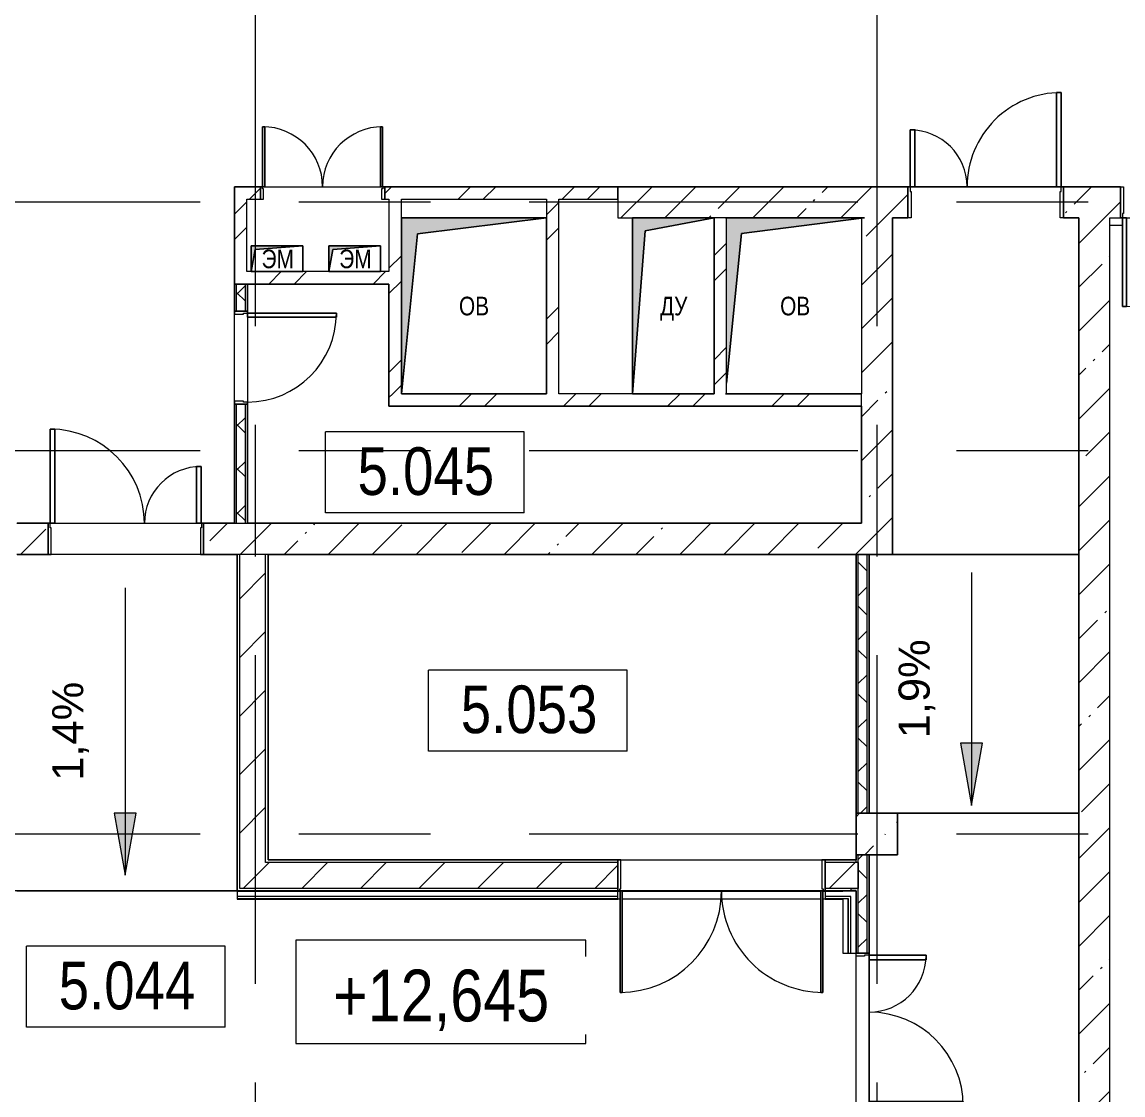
# Model space of a CAD drawing. Header units: millimetres. Extents: x 48966 to 155647, y -43515 to 26217.
# Drawn here: x 63680 to 74307, y -103 to 10258 of the extents above; entities that cross this region are included whole.
import ezdxf

# ---------------------------------------------------------------- set-up
doc = ezdxf.new("R2010")
doc.units = ezdxf.units.MM
doc.linetypes.add('Осевые', pattern=[6350, 1270, -952.5, 3175, -952.5])
for name, color, linetype, lineweight in [('Высотные отметки', 7, 'Continuous', 9), ('Двери', 7, 'Continuous', 9), ('Каркас_Импост', 7, 'Continuous', 9), ('Марки помещений', 7, 'Continuous', 9), ('Обобщенные модели', 7, 'Continuous', 9), ('Обобщенные модели-1', 7, 'Continuous', 18), ('Общие ребра', 7, 'Continuous', 9), ('Оси-2', 7, 'Осевые', 9), ('Панель', 7, 'Continuous', 9), ('Перекрытия', 7, 'Continuous', 9), ('Стены', 7, 'Continuous', 9), ('Стены-1', 7, 'Continuous', 18), ('Типовые аннотации', 7, 'Continuous', 9), ('Уклоны в точках', 7, 'Continuous', 9), ('Штриховка разреза-1', 7, 'Continuous', 9), ('Элементы узлов', 7, 'Continuous', 9), ('Элементы узлов-1', 7, 'Continuous', 5)]:
    doc.layers.add(name, color=color, linetype=linetype, lineweight=lineweight)
doc.layers.add('Штриховка разреза-2', color=7, linetype='Continuous', lineweight=9, true_color=0x787878)
doc.styles.add('Arial', font='Arial.ttf', dxfattribs={"width": 0.8, "height": 180})
doc.styles.add('Arial Narrow', font='Arial Narrow.ttf', dxfattribs={"height": 500})
doc.styles.add('Arial Narrow_1', font='Arial Narrow.ttf', dxfattribs={"height": 460})
doc.styles.add('Arial_1', font='Arial.ttf', dxfattribs={"height": 300})
pattern_1 = [(45, (0, 0), (-502.894, 502.894), []), (45, (0, 762), (-502.894, 502.894), [])]
pattern_2 = [(45, (0, 0), (-212.132, 212.132), []), (135, (0, 0), (-212.132, -212.132), [])]
pattern_3 = [(45, (0, 0), (-424.264, 424.264), [600, -100, 20, -100]), (45, (0, 424), (-424.264, 424.264), [])]
pattern_4 = [(45, (0, 0), (-282.8427, 282.8427), [])]

# ---------------------------------------------------------------- blocks, each defined once
blk = doc.blocks.new('Обобщенные модели 2 - Обобщенные модели 2-1035725-План 5-го этажа на отм_ _12_600')
at = {"layer": 'Обобщенные модели'}
h = blk.add_hatch(dxfattribs=at)
h.set_pattern_fill('FP_1', color=256, style=0, pattern_type=2)
h.set_pattern_definition([(45, (0, 0), (168.3798, 617.3926), [793.75, -158.75, 6.706, -152.044])])
h.paths.add_polyline_path([(71732, 2217), (72132, 2217), (72132, 2617), (71732, 2617), (71732, 2377)], flags=0)
at = {"layer": 'Обобщенные модели-1'}
for p, q in [((72132, 2617), (71732, 2617)), ((71732, 2617), (71732, 2217)), ((72132, 2217), (72132, 2617)), ((71732, 2217), (72132, 2217))]:
    blk.add_line(p, q, dxfattribs=at)
blk = doc.blocks.new('Дверь - Двупольная_без ручек - ДТ1 21-12-6161255-План 5-го этажа на отм_ _12_600')
at = {"layer": 'Двери'}
for p, q in [((-559, 639), (-579, 639)), ((-579, 639), (-579, 60)), ((-559, 60), (-559, 639)), ((559, 60), (559, 639)), ((559, 639), (579, 639)), ((579, 639), (579, 60)), ((-579, 60), (-559, 60)), ((579, 60), (559, 60))]:
    blk.add_line(p, q, dxfattribs=at)
for centre, start, end in [((-579, 60), 360, 90), ((579, 60), 90, 180)]:
    blk.add_arc(centre, 579, start, end, dxfattribs=at)
at = {"layer": 'Каркас_Импост'}
for p, q in [((-580, 60), (-600, 60)), ((-600, 60), (-600, -60)), ((-580, 40), (-580, 60)), ((-570, 40), (-580, 40)), ((-570, -60), (-570, 40)), ((580, 40), (570, 40)), ((570, 40), (570, -60)), ((600, 60), (580, 60)), ((580, 60), (580, 40)), ((600, -60), (600, 60)), ((-600, -60), (-570, -60)), ((570, -60), (600, -60))]:
    blk.add_line(p, q, dxfattribs=at)
at = {"layer": 'Панель'}
for p, q in [((-579, 639), (-559, 639)), ((-579, 60), (-579, 639)), ((-559, 639), (-559, 60)), ((559, 639), (559, 60)), ((579, 639), (559, 639)), ((579, 60), (579, 639)), ((-559, 60), (-579, 60)), ((559, 60), (579, 60))]:
    blk.add_line(p, q, dxfattribs=at)
blk = doc.blocks.new('Дверь - Однопольная - ДВ2_21х9-6240640-План 5-го этажа на отм_ _12_600')
at = {"layer": 'Двери'}
for p, q in [((-389, 921), (-429, 921)), ((-429, 921), (-429, 62)), ((-389, 62), (-389, 921)), ((-429, 62), (-389, 62))]:
    blk.add_line(p, q, dxfattribs=at)
blk.add_arc((-429, 62), 858, 360, 90, dxfattribs=at)
at = {"layer": 'Каркас_Импост'}
for p, q in [((-430, 62), (-450, 62)), ((-450, 62), (-450, -62)), ((-430, 23), (-430, 62)), ((-420, 23), (-430, 23)), ((-420, -62), (-420, 23)), ((430, 23), (420, 23)), ((420, 23), (420, -62)), ((450, 62), (430, 62)), ((430, 62), (430, 23)), ((450, -62), (450, 62)), ((-450, -62), (-420, -62)), ((420, -62), (450, -62))]:
    blk.add_line(p, q, dxfattribs=at)
at = {"layer": 'Панель'}
for p, q in [((-429, 921), (-389, 921)), ((-429, 62), (-429, 921)), ((-389, 921), (-389, 62)), ((-389, 62), (-429, 62))]:
    blk.add_line(p, q, dxfattribs=at)
blk = doc.blocks.new('Дверь - Полуторная_001 - ДВ15_21-15-6804941-План 5-го этажа на отм_ _12_600')
at = {"layer": 'Двери'}
for p, q in [((-684, 1059), (-729, 1059)), ((-729, 1059), (-729, 150)), ((-684, 150), (-684, 1059)), ((684, 150), (684, 699)), ((684, 699), (729, 699)), ((729, 699), (729, 150)), ((-729, 150), (-684, 150)), ((729, 150), (684, 150))]:
    blk.add_line(p, q, dxfattribs=at)
for centre, radius, start, end in [((-729, 150), 909, 360, 90), ((729, 150), 549, 90, 180)]:
    blk.add_arc(centre, radius, start, end, dxfattribs=at)
at = {"layer": 'Каркас_Импост'}
for p, q in [((-730, 150), (-750, 150)), ((-750, 150), (-750, -150)), ((-730, 105), (-730, 150)), ((750, 150), (730, 150)), ((730, 150), (730, 105)), ((750, -150), (750, 150)), ((-720, 105), (-730, 105)), ((-720, -150), (-720, 105)), ((730, 105), (720, 105)), ((720, 105), (720, -150)), ((-750, -150), (-720, -150)), ((720, -150), (750, -150))]:
    blk.add_line(p, q, dxfattribs=at)
at = {"layer": 'Панель'}
for p, q in [((-729, 1059), (-684, 1059)), ((-729, 150), (-729, 1059)), ((-684, 1059), (-684, 150)), ((684, 699), (684, 150)), ((729, 699), (684, 699)), ((729, 150), (729, 699)), ((-684, 150), (-729, 150)), ((684, 150), (729, 150))]:
    blk.add_line(p, q, dxfattribs=at)
blk = doc.blocks.new('Дверь - Полуторная_001 - ДВ20__21-15-6256133-План 5-го этажа на отм_ _12_600')
at = {"layer": 'Двери'}
for p, q in [((-729, -150), (-684, -150)), ((-729, -1059), (-729, -150)), ((-684, -150), (-684, -1059)), ((729, -150), (684, -150)), ((684, -150), (684, -699)), ((729, -699), (729, -150)), ((684, -699), (729, -699)), ((-684, -1059), (-729, -1059))]:
    blk.add_line(p, q, dxfattribs=at)
for centre, radius, start, end in [((-729, -150), 909, 270, 0), ((729, -150), 549, 180, 270)]:
    blk.add_arc(centre, radius, start, end, dxfattribs=at)
at = {"layer": 'Каркас_Импост'}
for p, q in [((-750, 150), (-720, 150)), ((-750, -150), (-750, 150)), ((-720, 150), (-720, -105)), ((720, 150), (750, 150)), ((720, -105), (720, 150)), ((750, 150), (750, -150)), ((-730, -105), (-730, -150)), ((-720, -105), (-730, -105)), ((730, -105), (720, -105)), ((730, -150), (730, -105)), ((-730, -150), (-750, -150)), ((750, -150), (730, -150))]:
    blk.add_line(p, q, dxfattribs=at)
at = {"layer": 'Панель'}
for p, q in [((-684, -150), (-729, -150)), ((-729, -150), (-729, -1059)), ((-684, -1059), (-684, -150)), ((684, -150), (729, -150)), ((684, -699), (684, -150)), ((729, -150), (729, -699)), ((729, -699), (684, -699)), ((-729, -1059), (-684, -1059))]:
    blk.add_line(p, q, dxfattribs=at)
blk = doc.blocks.new('Дверь - Однопольная - ДВ2_21х9-6240738-План 5-го этажа на отм_ _12_600')
at = {"layer": 'Двери'}
for p, q in [((-429, -150), (-389, -150)), ((-429, -1008), (-429, -150)), ((-389, -150), (-389, -1008)), ((-389, -1008), (-429, -1008))]:
    blk.add_line(p, q, dxfattribs=at)
blk.add_arc((-429, -150), 858, 270, 0, dxfattribs=at)
at = {"layer": 'Каркас_Импост'}
for p, q in [((-450, 150), (-420, 150)), ((-450, -150), (-450, 150)), ((-420, 150), (-420, -110)), ((420, 150), (450, 150)), ((420, -110), (420, 150)), ((450, 150), (450, -150)), ((-430, -150), (-450, -150)), ((-430, -110), (-430, -150)), ((-420, -110), (-430, -110)), ((430, -110), (420, -110)), ((430, -150), (430, -110)), ((450, -150), (430, -150))]:
    blk.add_line(p, q, dxfattribs=at)
at = {"layer": 'Панель'}
for p, q in [((-389, -150), (-429, -150)), ((-429, -150), (-429, -1008)), ((-389, -1008), (-389, -150)), ((-429, -1008), (-389, -1008))]:
    blk.add_line(p, q, dxfattribs=at)
blk = doc.blocks.new('170_ОтверстиеПрямоугольноеВертикальное - 170_ОтверстиеПрямоугольноеВертикальное-5689292-План 5-го этажа на отм_ _12_600')
at = {"layer": 'Обобщенные модели'}
for p, q in [((-700, -850), (-700, 850)), ((-700, 850), (700, 850)), ((700, 850), (700, -850)), ((700, -850), (-700, -850))]:
    blk.add_line(p, q, dxfattribs=at)
blk = doc.blocks.new('170_ОтверстиеПрямоугольноеВертикальное - 170_ОтверстиеПрямоугольноеВертикальное-5689294-План 5-го этажа на отм_ _12_600')
at = {"layer": 'Обобщенные модели'}
for p, q in [((-395, -850), (-395, 850)), ((-395, 850), (395, 850)), ((395, 850), (395, -850)), ((395, -850), (-395, -850))]:
    blk.add_line(p, q, dxfattribs=at)
blk = doc.blocks.new('170_ОтверстиеПрямоугольноеВертикальное - 170_ОтверстиеПрямоугольноеВертикальное-5689296-План 5-го этажа на отм_ _12_600')
at = {"layer": 'Обобщенные модели'}
for p, q in [((-670, 850), (670, 850)), ((640, -850), (-670, -850))]:
    blk.add_line(p, q, dxfattribs=at)
blk = doc.blocks.new('170_ОтверстиеПрямоугольноеВертикальное - 170_ОтверстиеПрямоугольноеВертикальное-5689320-План 5-го этажа на отм_ _12_600')
at = {"layer": 'Обобщенные модели'}
for p, q in [((-250, -125), (-250, 125)), ((-250, 125), (250, 125)), ((250, 125), (250, -125)), ((250, -125), (-250, -125))]:
    blk.add_line(p, q, dxfattribs=at)
blk = doc.blocks.new('Дверь - Полуторная_001 - ДВ15__21-15-6804475-План 5-го этажа на отм_ _12_600')
at = {"layer": 'Двери'}
for p, q in [((-729, -63), (-684, -63)), ((-729, -972), (-729, -63)), ((-684, -63), (-684, -972)), ((729, -63), (684, -63)), ((684, -63), (684, -612)), ((729, -612), (729, -63)), ((684, -612), (729, -612)), ((-684, -972), (-729, -972))]:
    blk.add_line(p, q, dxfattribs=at)
for centre, radius, start, end in [((-729, -63), 909, 270, 0), ((729, -63), 549, 180, 270)]:
    blk.add_arc(centre, radius, start, end, dxfattribs=at)
at = {"layer": 'Каркас_Импост'}
for p, q in [((-750, 62), (-720, 62)), ((-750, -63), (-750, 62)), ((-720, 62), (-720, -18)), ((720, 62), (750, 62)), ((720, -18), (720, 62)), ((750, 62), (750, -63)), ((-730, -63), (-750, -63)), ((-730, -18), (-730, -63)), ((-720, -18), (-730, -18)), ((730, -18), (720, -18)), ((730, -63), (730, -18)), ((750, -63), (730, -63))]:
    blk.add_line(p, q, dxfattribs=at)
at = {"layer": 'Панель'}
for p, q in [((-684, -63), (-729, -63)), ((-729, -63), (-729, -972)), ((-684, -972), (-684, -63)), ((684, -63), (729, -63)), ((684, -612), (684, -63)), ((729, -63), (729, -612)), ((729, -612), (684, -612)), ((-729, -972), (-684, -972))]:
    blk.add_line(p, q, dxfattribs=at)
blk = doc.blocks.new('Дверь - Двупольная_001 - ДВ3_24-20-5644217-План 5-го этажа на отм_ _12_600')
at = {"layer": 'Двери'}
for p, q in [((-959, 1129), (-979, 1129)), ((-979, 1129), (-979, 150)), ((-959, 150), (-959, 1129)), ((959, 150), (959, 1129)), ((959, 1129), (979, 1129)), ((979, 1129), (979, 150)), ((-979, 150), (-959, 150)), ((979, 150), (959, 150))]:
    blk.add_line(p, q, dxfattribs=at)
for centre, start, end in [((-979, 150), 360, 90), ((979, 150), 90, 180)]:
    blk.add_arc(centre, 979, start, end, dxfattribs=at)
at = {"layer": 'Каркас_Импост'}
for p, q in [((-980, 150), (-1000, 150)), ((-1000, 150), (-1000, -150)), ((-980, 130), (-980, 150)), ((-970, 130), (-980, 130)), ((-970, -150), (-970, 130)), ((980, 130), (970, 130)), ((970, 130), (970, -150)), ((1000, 150), (980, 150)), ((980, 150), (980, 130)), ((1000, -150), (1000, 150)), ((-1000, -150), (-970, -150)), ((970, -150), (1000, -150))]:
    blk.add_line(p, q, dxfattribs=at)
at = {"layer": 'Панель'}
for p, q in [((-979, 1129), (-959, 1129)), ((-979, 150), (-979, 1129)), ((-959, 1129), (-959, 150)), ((959, 1129), (959, 150)), ((979, 1129), (959, 1129)), ((979, 150), (979, 1129)), ((-959, 150), (-979, 150)), ((959, 150), (979, 150))]:
    blk.add_line(p, q, dxfattribs=at)
blk = doc.blocks.new('Марка помещения_Р - Марка помещения-4575829-План 5-го этажа на отм_ _12_600')
at = {"layer": 'Марки помещений'}
for p, q in [((-4.79375, -1.95625), (-4.79375, 1.95625)), ((4.79375, 1.95625), (-4.79375, 1.95625)), ((4.79375, -1.95625), (4.79375, 1.95625)), ((4.79375, -1.95625), (-4.79375, -1.95625))]:
    blk.add_line(p, q, dxfattribs=at)
blk = doc.blocks.new('Высотные отметки - Высотная отметка - Рамка_14мм длина-4459141-План 5-го этажа на отм_ _12_600')
at = {"layer": 'Высотные отметки'}
for p, q in [((7, 5), (-7, 5)), ((-7, 5), (-7, 0)), ((7, 0), (7, 5)), ((-7, 0), (7, 0))]:
    blk.add_line(p, q, dxfattribs=at)

msp = doc.modelspace()

# ---------------------------------------------------------------- hatches: boundary and pattern name
at = {"layer": 'Уклоны в точках'}
for points in [[(72844.5, 2692.8), (72950.3, 3292.8), (72738.8, 3292.8)], [(64675, 2019.6), (64780.8, 2619.6), (64569.2, 2619.6)]]:
    msp.add_hatch(color=256, dxfattribs=at).paths.add_polyline_path(points, flags=0)
at = {"layer": 'Штриховка разреза-1'}
h = msp.add_hatch(dxfattribs=at)
h.set_pattern_fill('FP_4', color=256, style=0, pattern_type=2)
h.set_pattern_definition(pattern_1)
h.paths.add_polyline_path([(69431.6, 8547.1), (69431.6, 8667.1), (67181.6, 8667.1), (67181.6, 8547.1), (68861.6, 8547.1)], flags=0)
h.paths.add_polyline_path([(65851.6, 8547.1), (65981.6, 8547.1), (65981.6, 8667.1), (65731.6, 8667.1), (65731.6, 8547.1)], flags=0)
h = msp.add_hatch(dxfattribs=at)
h.set_pattern_fill('FP_2', color=256, style=0, pattern_type=2)
h.set_pattern_definition(pattern_3)
h.paths.add_polyline_path([(104181.6, 8367.1), (104181.6, 8667.1), (104081.6, 8667.1), (104081.6, 8367.1)], flags=0)
h.paths.add_polyline_path([(102396.6, 8367.1), (103181.6, 8367.1), (103181.6, 8667.1), (75181.6, 8667.1), (75181.6, 8367.1), (101980.2, 8367.1)], flags=0)
h.paths.add_polyline_path([(73879.6, 8367.1), (74281.6, 8367.1), (74281.6, 8667.1), (73731.6, 8667.1), (73731.6, 8367.1)], flags=0)
h.paths.add_polyline_path([(71781.6, 8367.1), (72231.6, 8367.1), (72231.6, 8667.1), (69431.6, 8667.1), (69431.6, 8367.1), (71578.2, 8367.1)], flags=0)
h = msp.add_hatch(dxfattribs=at)
h.set_pattern_fill('FP_4', color=256, style=0, pattern_type=2)
h.set_pattern_definition(pattern_1)
h.paths.add_polyline_path([(65836.6, 7727.1), (65851.6, 7727.1), (65851.6, 8547.1), (65731.6, 8547.1), (65731.6, 7727.1), (65751.6, 7727.1)], flags=0)
h = msp.add_hatch(dxfattribs=at)
h.set_pattern_fill('FP_4', color=256, style=0, pattern_type=2)
h.set_pattern_definition(pattern_1)
h.paths.add_polyline_path([(67341.6, 6667.1), (67341.6, 8547.1), (67221.6, 8547.1), (67221.6, 6667.1)], flags=0)
h = msp.add_hatch(dxfattribs=at)
h.set_pattern_fill('FP_4', color=256, style=0, pattern_type=2)
h.set_pattern_definition(pattern_1)
h.paths.add_polyline_path([(68861.6, 6667.1), (68861.6, 8547.1), (68741.6, 8547.1), (68741.6, 6667.1)], flags=0)
h = msp.add_hatch(dxfattribs=at)
h.set_pattern_fill('FP_4', color=256, style=0, pattern_type=2)
h.set_pattern_definition(pattern_1)
h.paths.add_polyline_path([(70481.6, 6667.1), (70481.6, 8367.1), (70361.6, 8367.1), (70361.6, 6667.1)], flags=0)
h = msp.add_hatch(dxfattribs=at)
h.set_pattern_fill('FP_2', color=256, style=0, pattern_type=2)
h.set_pattern_definition(pattern_3)
h.paths.add_polyline_path([(72081.6, 5417.1), (72081.6, 8367.1), (71781.6, 8367.1), (71781.6, 5417.1)], flags=0)
h = msp.add_hatch(dxfattribs=at)
h.set_pattern_fill('FP_2', color=256, style=0, pattern_type=2)
h.set_pattern_definition(pattern_3)
h.paths.add_polyline_path([(74181.6, -16032.9), (74181.6, 8367.1), (73881.6, 8367.1), (73881.6, -16032.9)], flags=0)
h = msp.add_hatch(dxfattribs=at)
h.set_pattern_fill('FP_4', color=256, style=0, pattern_type=2)
h.set_pattern_definition(pattern_1)
h.paths.add_polyline_path([(67221.6, 7727.1), (67221.6, 7847.1), (65851.6, 7847.1), (65851.6, 7727.1), (66580.6, 7727.1)], flags=0)
h = msp.add_hatch(dxfattribs=at)
h.set_pattern_fill('FP_3', color=256, style=0, pattern_type=2)
h.set_pattern_definition(pattern_2)
h.paths.add_polyline_path([(65836.6, 5417.1), (65836.6, 6567.1), (65751.6, 6567.1), (65751.6, 5417.1)], flags=0)
h.paths.add_polyline_path([(65751.6, 7467.1), (65836.6, 7467.1), (65836.6, 7727.1), (65751.6, 7727.1)], flags=0)
h = msp.add_hatch(dxfattribs=at)
h.set_pattern_fill('FP_4', color=256, style=0, pattern_type=2)
h.set_pattern_definition(pattern_1)
h.paths.add_polyline_path([(71781.6, 6547.1), (71781.6, 6667.1), (67221.6, 6667.1), (67221.6, 6547.1), (68246.5, 6547.1)], flags=0)
h = msp.add_hatch(dxfattribs=at)
h.set_pattern_fill('FP_2', color=256, style=0, pattern_type=2)
h.set_pattern_definition(pattern_3)
h.paths.add_polyline_path([(71751.6, 5117.1), (72081.6, 5117.1), (72081.6, 5417.1), (65431.6, 5417.1), (65431.6, 5117.1), (71731.6, 5117.1)], flags=0)
h.paths.add_polyline_path([(63931.6, 5117.1), (63931.6, 5417.1), (57331.6, 5417.1), (57331.6, 5117.1), (63633.6, 5117.1)], flags=0)
h = msp.add_hatch(dxfattribs=at)
h.set_pattern_fill('FP_3', color=256, style=0, pattern_type=2)
h.set_pattern_definition(pattern_2)
h.paths.add_polyline_path([(71836.6, 2617.1), (71836.6, 5117.1), (71751.6, 5117.1), (71751.6, 2617.1)], flags=0)
h = msp.add_hatch(dxfattribs=at)
h.set_pattern_fill('FP_3', color=256, style=0, pattern_type=2)
h.set_pattern_definition(pattern_2)
h.paths.add_polyline_path([(71836.6, -3482.9), (71836.6, -232.9), (71751.6, -232.9), (71751.6, -3482.9)], flags=0)
h.paths.add_polyline_path([(71836.6, 1267.1), (71836.6, 2217.1), (71751.6, 2217.1), (71751.6, 1267.1), (71811.6, 1267.1)], flags=0)
at = {"layer": 'Штриховка разреза-2'}
h = msp.add_hatch(dxfattribs=at)
h.set_pattern_fill('FP_40', color=256, style=0, pattern_type=2)
h.set_pattern_definition(pattern_4)
h.paths.add_polyline_path([(65781.6, 2142.1), (66031.6, 2142.1), (66031.6, 5117.1), (65781.6, 5117.1), (65781.6, 2167.1)], flags=0)
h = msp.add_hatch(dxfattribs=at)
h.set_pattern_fill('FP_40', color=256, style=0, pattern_type=2)
h.set_pattern_definition(pattern_4)
h.paths.add_polyline_path([(71431.6, 1892.1), (71751.6, 1892.1), (71751.6, 2142.1), (71431.6, 2142.1)], flags=0)
h.paths.add_polyline_path([(69431.6, 1892.1), (69431.6, 2142.1), (65781.6, 2142.1), (65781.6, 1892.1), (68246.5, 1892.1)], flags=0)
h.paths.add_polyline_path([(63606.6, 1892.1), (63606.6, 2142.1), (59681.6, 2142.1), (59681.6, 1892.1), (61583, 1892.1)], flags=0)
h.paths.add_polyline_path([(57681.6, 1892.1), (57681.6, 2142.1), (57356.6, 2142.1), (57356.6, 1892.1), (57418.4, 1892.1)], flags=0)
at = {"layer": 'Элементы узлов-1'}
for points in [[(67341.6, 6667.1), (67496.6, 8212.1), (68741.6, 8367.1), (67341.6, 8367.1), (67341.6, 6729.6)], [(69571.6, 6667.1), (69696.1, 8242.6), (70361.6, 8367.1), (69571.6, 8367.1), (69571.6, 6733.9)], [(70481.6, 6769), (70623.6, 8215.1), (71781.6, 8363.3), (71781.6, 8367.1), (70481.6, 8367.1), (70481.6, 7299.3)], [(65891.6, 7847.1), (65929.1, 8059.6), (66391.6, 8097.1), (65891.6, 8097.1)], [(66641.6, 7847.1), (66679.1, 8059.6), (67141.6, 8097.1), (66641.6, 8097.1)]]:
    msp.add_hatch(color=256, dxfattribs=at).paths.add_polyline_path(points, flags=0)

# ---------------------------------------------------------------- linework, layer by layer
at = {"layer": 'Общие ребра'}
for p, q in [((65981.6, 8667.1), (65731.6, 8667.1)), ((69431.6, 8667.1), (67181.6, 8667.1)), ((69431.6, 8547.1), (69431.6, 8667.1)), ((72231.6, 8667.1), (69431.6, 8667.1)), ((69431.6, 8667.1), (69431.6, 8547.1)), ((74281.6, 8667.1), (73731.6, 8667.1)), ((70481.6, 8367.1), (70361.6, 8367.1)), ((72081.6, 8367.1), (72231.6, 8367.1)), ((73731.6, 8367.1), (73879.6, 8367.1)), ((74181.6, 8367.1), (74281.6, 8367.1)), ((65731.6, 7727.1), (65751.6, 7727.1)), ((65731.6, 7727.1), (65731.6, 7467.1)), ((65751.6, 7727.1), (65731.6, 7727.1)), ((65751.6, 7727.1), (65836.6, 7727.1)), ((65751.6, 7467.1), (65751.6, 7727.1)), ((65836.6, 7727.1), (65751.6, 7727.1)), ((65836.6, 7727.1), (65851.6, 7727.1)), ((65851.6, 7727.1), (65836.6, 7727.1)), ((65836.6, 7467.1), (65836.6, 7727.1)), ((65856.6, 7727.1), (65851.6, 7727.1)), ((65856.6, 7467.1), (65856.6, 7727.1)), ((71781.6, 6547.1), (71781.6, 6667.1)), ((65731.6, 6567.1), (65731.6, 5419.1)), ((65751.6, 5417.1), (65751.6, 6567.1)), ((65836.6, 5417.1), (65836.6, 6567.1)), ((65856.6, 5417.1), (65856.6, 6567.1)), ((63931.6, 5417.1), (63633.6, 5417.1)), ((65731.6, 5417.1), (65431.6, 5417.1)), ((65731.6, 5417.1), (65751.6, 5417.1)), ((65751.6, 5417.1), (65836.6, 5417.1)), ((65836.6, 5417.1), (65856.6, 5417.1)), ((63633.6, 5117.1), (63931.6, 5117.1)), ((65431.6, 5117.1), (65754.6, 5117.1)), ((65781.6, 5117.1), (65756.6, 5117.1)), ((65781.6, 2167.1), (65781.6, 5117.1)), ((66031.6, 5117.1), (65781.6, 5117.1)), ((66056.6, 5117.1), (66031.6, 5117.1)), ((66031.6, 2167.1), (66031.6, 5117.1)), ((71751.6, 5117.1), (71731.6, 5117.1)), ((71731.6, 5117.1), (71751.6, 5117.1)), ((71751.6, 2617.1), (71751.6, 5117.1)), ((71836.6, 5117.1), (71751.6, 5117.1)), ((71751.6, 5117.1), (71836.6, 5117.1)), ((71856.6, 5117.1), (71836.6, 5117.1)), ((71836.6, 2617.1), (71836.6, 5117.1)), ((71836.6, 5117.1), (71856.6, 5117.1)), ((65781.6, 2142.1), (65781.6, 2167.1)), ((65781.6, 1892.1), (65781.6, 2142.1)), ((66031.6, 2142.1), (66031.6, 2167.1)), ((69431.6, 2142.1), (66031.6, 2142.1)), ((69431.6, 2167.1), (66058.6, 2167.1)), ((66058.6, 2167.1), (69431.6, 2167.1)), ((71731.6, 2167.1), (71431.6, 2167.1)), ((71431.6, 2167.1), (71731.6, 2167.1)), ((71528.4, 2142.1), (71431.6, 2142.1)), ((71578.4, 2142.1), (71528.4, 2142.1)), ((71580.4, 2142.1), (71578.4, 2142.1)), ((71605.4, 2142.1), (71580.4, 2142.1)), ((71654.6, 2142.1), (71605.4, 2142.1)), ((71656.6, 2142.1), (71654.6, 2142.1)), ((71681.6, 2142.1), (71656.6, 2142.1)), ((71731.6, 2142.1), (71681.6, 2142.1)), ((71731.6, 2142.1), (71731.6, 2167.1)), ((71751.6, 2142.1), (71731.6, 2142.1)), ((71751.6, 2142.1), (71751.6, 2217.1)), ((71751.6, 1892.1), (71751.6, 2142.1)), ((71751.6, 2142.1), (71751.6, 1892.1)), ((71836.6, 1267.1), (71836.6, 2217.1)), ((71856.6, 1267.1), (71856.6, 2215.1)), ((65756.6, 1867.1), (69431.6, 1867.1)), ((69431.6, 1867.1), (65756.6, 1867.1)), ((69431.6, 1815.1), (65756.6, 1815.1)), ((69431.6, 1892.1), (65781.6, 1892.1)), ((71528.4, 1892.1), (71431.6, 1892.1)), ((71431.6, 1867.1), (71528.4, 1867.1)), ((71580.4, 1867.1), (71431.6, 1867.1)), ((71604.6, 1815.1), (71431.6, 1815.1)), ((71578.4, 1892.1), (71528.4, 1892.1)), ((71528.4, 1867.1), (71578.4, 1867.1)), ((71580.4, 1892.1), (71578.4, 1892.1)), ((71578.4, 1867.1), (71580.4, 1867.1)), ((71605.4, 1892.1), (71580.4, 1892.1)), ((71580.4, 1867.1), (71604.6, 1867.1)), ((71604.6, 1867.1), (71580.4, 1867.1)), ((71605.4, 1867.1), (71604.6, 1867.1)), ((71654.6, 1865.1), (71604.6, 1865.1)), ((71656.6, 1815.1), (71604.6, 1815.1)), ((71654.6, 1892.1), (71605.4, 1892.1)), ((71654.6, 1867.1), (71605.4, 1867.1)), ((71656.6, 1892.1), (71654.6, 1892.1)), ((71656.6, 1867.1), (71654.6, 1867.1)), ((71656.6, 1865.1), (71654.6, 1865.1)), ((71681.6, 1892.1), (71656.6, 1892.1)), ((71681.6, 1867.1), (71656.6, 1867.1)), ((71681.6, 1865.1), (71656.6, 1865.1)), ((71681.6, 1815.1), (71656.6, 1815.1)), ((71731.6, 1892.1), (71681.6, 1892.1)), ((71681.6, 1892.1), (71731.6, 1892.1)), ((71681.6, 1892.1), (71681.6, 1867.1)), ((71731.6, 1867.1), (71681.6, 1867.1)), ((71681.6, 1867.1), (71681.6, 1865.1)), ((71731.6, 1865.1), (71681.6, 1865.1)), ((71681.6, 1267.1), (71681.6, 1815.1)), ((71751.6, 1892.1), (71731.6, 1892.1)), ((71731.6, 1867.1), (71731.6, 1267.1)), ((71731.6, 1267.1), (71731.6, 1865.1)), ((71751.6, 1267.1), (71751.6, 1892.1)), ((69431.6, 1790.1), (65756.6, 1790.1)), ((71604.6, 1790.1), (71431.6, 1790.1)), ((71604.6, 1788.1), (71604.6, 1790.1)), ((71654.6, 1790.1), (71604.6, 1790.1)), ((71654.6, 1267.1), (71654.6, 1790.1)), ((71656.6, 1790.1), (71654.6, 1790.1)), ((71656.6, 1267.1), (71656.6, 1790.1))]:
    msp.add_line(p, q, dxfattribs=at)
at = {"layer": 'Оси-2'}
for p, q in [((65931.6, 25417.1), (65931.6, -41737.8)), ((71931.6, 25417.1), (71931.6, -41737.8)), ((150171.6, 8517.1), (50565.6, 8517.1)), ((150171.6, 6117.1), (50565.6, 6117.1)), ((150171.6, 2417.1), (50565.6, 2417.1))]:
    msp.add_line(p, q, dxfattribs=at)
at = {"layer": 'Перекрытия'}
for p, q in [((65731.6, 5417.1), (65731.6, 8667.1)), ((65731.6, 8667.1), (74281.6, 8667.1)), ((73731.6, 8667.1), (72231.6, 8667.1)), ((72231.6, 8667.1), (72231.6, 8367.1)), ((73731.6, 8367.1), (73731.6, 8667.1)), ((74281.6, 8667.1), (74281.6, 8367.1)), ((72231.6, 8367.1), (72081.6, 8367.1)), ((72081.6, 8367.1), (72081.6, 5117.1)), ((73881.6, 8367.1), (73731.6, 8367.1)), ((73881.6, 5117.1), (73881.6, 8367.1)), ((74302.6, 8291.6), (74181.6, 8291.6)), ((74281.6, 8367.1), (75181.6, 8367.1)), ((65856.6, 7727.1), (65856.6, 5417.1)), ((67221.6, 7727.1), (65856.6, 7727.1)), ((67221.6, 6547.1), (67221.6, 7727.1)), ((71781.6, 6547.1), (67221.6, 6547.1)), ((71781.6, 5417.1), (71781.6, 6547.1)), ((63631.6, 5417.1), (65731.6, 5417.1)), ((65856.6, 5417.1), (71781.6, 5417.1)), ((65756.6, 5117.1), (63631.6, 5117.1)), ((65756.6, 1867.1), (65756.6, 5117.1)), ((71731.6, 5117.1), (66056.6, 5117.1)), ((66056.6, 5117.1), (66056.6, 2167.1)), ((71731.6, 2167.1), (71731.6, 5117.1)), ((73881.6, 5117.1), (71856.6, 5117.1)), ((71856.6, 5117.1), (71856.6, 2617.1)), ((72081.6, 5117.1), (73881.6, 5117.1)), ((73881.6, 2617.1), (73881.6, 5117.1)), ((71856.6, 2617.1), (73881.6, 2617.1)), ((73881.6, 2617.1), (72131.6, 2617.1)), ((72131.6, 2617.1), (72131.6, 2217.1)), ((73881.6, -13182.9), (73881.6, 2617.1)), ((66056.6, 2167.1), (69431.6, 2167.1)), ((69431.6, 2167.1), (69431.6, 1867.1)), ((71431.6, 1867.1), (71431.6, 2167.1)), ((71431.6, 2167.1), (71731.6, 2167.1)), ((72131.6, 2217.1), (71856.6, 2217.1)), ((71856.6, 2217.1), (71856.6, -3482.9)), ((69431.6, 1867.1), (59681.6, 1867.1)), ((63631.6, 1867.1), (65756.6, 1867.1)), ((71431.6, 1867.1), (69431.6, 1867.1)), ((69431.6, 1867.1), (71431.6, 1867.1)), ((71731.6, 1867.1), (71431.6, 1867.1)), ((71731.6, 1267.1), (71731.6, 1867.1)), ((71856.6, 1267.1), (71731.6, 1267.1)), ((71856.6, -232.9), (71856.6, 1267.1))]:
    msp.add_line(p, q, dxfattribs=at)
at = {"layer": 'Стены'}
for p, q in [((69431.6, 2167.1), (69431.6, 2169.1)), ((69431.6, 2169.1), (71431.6, 2169.1)), ((69431.6, 1867.1), (69431.6, 2167.1)), ((71431.6, 2169.1), (71431.6, 2167.1)), ((71431.6, 2167.1), (71431.6, 1867.1)), ((71431.6, 1867.1), (69431.6, 1867.1)), ((69431.6, 1788.1), (69431.6, 1865.1)), ((69431.6, 1865.1), (69452.6, 1865.1)), ((69472.6, 1865.1), (71390.6, 1865.1)), ((71410.6, 1865.1), (71431.6, 1865.1)), ((71431.6, 1865.1), (71431.6, 1788.1)), ((69452.6, 1788.1), (69431.6, 1788.1)), ((71390.6, 1788.1), (69472.6, 1788.1)), ((71431.6, 1788.1), (71410.6, 1788.1)), ((71731.6, -232.9), (71731.6, 1267.1)), ((71731.6, 1267.1), (71856.6, 1267.1))]:
    msp.add_line(p, q, dxfattribs=at)
at = {"layer": 'Стены-1'}
for p, q in [((65731.6, 8667.1), (65731.6, 8547.1)), ((65981.6, 8547.1), (65981.6, 8667.1)), ((67181.6, 8667.1), (67181.6, 8547.1)), ((72231.6, 8367.1), (72231.6, 8667.1)), ((73731.6, 8667.1), (73731.6, 8367.1)), ((74281.6, 8367.1), (74281.6, 8667.1)), ((65731.6, 8547.1), (65731.6, 7727.1)), ((65851.6, 7847.1), (65851.6, 8547.1)), ((65851.6, 8547.1), (65981.6, 8547.1)), ((67181.6, 8547.1), (67221.6, 8547.1)), ((67221.6, 8547.1), (67221.6, 7847.1)), ((67341.6, 6667.1), (67341.6, 8547.1)), ((67341.6, 8547.1), (68741.6, 8547.1)), ((68741.6, 8547.1), (68741.6, 6667.1)), ((68861.6, 6667.1), (68861.6, 8547.1)), ((68861.6, 8547.1), (69431.6, 8547.1)), ((69431.6, 8547.1), (69431.6, 8367.1)), ((69431.6, 8367.1), (70361.6, 8367.1)), ((70361.6, 8367.1), (70361.6, 6667.1)), ((70481.6, 6667.1), (70481.6, 8367.1)), ((70481.6, 8367.1), (71781.6, 8367.1)), ((71781.6, 8367.1), (71781.6, 6667.1)), ((72081.6, 5417.1), (72081.6, 8367.1)), ((73879.6, 8367.1), (73881.6, 8367.1)), ((73881.6, 8367.1), (73881.6, -16032.9)), ((74181.6, -15732.9), (74181.6, 8367.1)), ((67221.6, 7847.1), (65851.6, 7847.1)), ((65856.6, 7727.1), (67221.6, 7727.1)), ((67221.6, 7727.1), (67221.6, 6667.1)), ((65731.6, 7467.1), (65856.6, 7467.1)), ((67221.6, 6667.1), (67221.6, 6547.1)), ((68741.6, 6667.1), (67341.6, 6667.1)), ((70361.6, 6667.1), (68861.6, 6667.1)), ((71781.6, 6667.1), (70481.6, 6667.1)), ((65856.6, 6567.1), (65731.6, 6567.1)), ((67221.6, 6547.1), (71781.6, 6547.1)), ((71781.6, 6547.1), (71781.6, 5417.1)), ((63931.6, 5117.1), (63931.6, 5417.1)), ((65431.6, 5417.1), (65431.6, 5117.1)), ((65731.6, 5419.1), (65731.6, 5417.1)), ((71781.6, 5417.1), (65856.6, 5417.1)), ((72081.6, 5117.1), (72081.6, 5417.1)), ((65754.6, 5117.1), (65756.6, 5117.1)), ((65756.6, 5117.1), (65756.6, 2167.1)), ((66056.6, 5117.1), (71731.6, 5117.1)), ((66056.6, 2167.1), (66056.6, 5117.1)), ((71731.6, 5117.1), (71731.6, 2617.1)), ((71856.6, 2617.1), (71856.6, 5117.1)), ((71856.6, 5117.1), (72081.6, 5117.1)), ((71731.6, 2617.1), (71856.6, 2617.1)), ((65756.6, 2167.1), (65756.6, 1892.1)), ((66058.6, 2167.1), (66056.6, 2167.1)), ((69431.6, 2169.1), (66058.6, 2169.1)), ((69431.6, 2167.1), (69431.6, 2169.1)), ((69431.6, 1867.1), (69431.6, 2167.1)), ((71729.6, 2169.1), (71431.6, 2169.1)), ((71431.6, 2169.1), (71431.6, 2167.1)), ((71431.6, 2167.1), (71431.6, 1867.1)), ((71731.6, 2217.1), (71731.6, 2167.1)), ((71856.6, 2217.1), (71731.6, 2217.1)), ((71731.6, 2167.1), (71731.6, 2169.1)), ((71856.6, 2215.1), (71856.6, 2217.1)), ((65754.6, 1867.1), (65754.6, 1865.1)), ((65754.6, 1865.1), (69431.6, 1865.1)), ((65756.6, 1892.1), (65756.6, 1867.1)), ((69431.6, 1865.1), (65756.6, 1865.1)), ((65756.6, 1865.1), (65756.6, 1788.1)), ((69431.6, 1865.1), (69431.6, 1867.1)), ((69431.6, 1788.1), (69431.6, 1865.1)), ((71431.6, 1867.1), (71431.6, 1865.1)), ((71431.6, 1865.1), (71604.6, 1865.1)), ((71604.6, 1865.1), (71431.6, 1865.1)), ((71431.6, 1865.1), (71431.6, 1788.1)), ((65756.6, 1788.1), (69431.6, 1788.1)), ((71431.6, 1788.1), (71604.6, 1788.1)), ((71604.6, 1788.1), (71604.6, 1267.1)), ((71604.6, 1267.1), (71731.6, 1267.1)), ((71731.6, 1267.1), (71856.6, 1267.1))]:
    msp.add_line(p, q, dxfattribs=at)
at = {"layer": 'Уклоны в точках'}
for p, q in [((72844.5, 4942.6), (72844.5, 2692.8)), ((64675, 4795.7), (64675, 2019.6)), ((72950.3, 3292.8), (72738.8, 3292.8)), ((72738.8, 3292.8), (72844.5, 2692.8)), ((72844.5, 2692.8), (72950.3, 3292.8)), ((64780.8, 2619.6), (64569.2, 2619.6)), ((64569.2, 2619.6), (64675, 2019.6)), ((64675, 2019.6), (64780.8, 2619.6))]:
    msp.add_line(p, q, dxfattribs=at)
at = {"layer": 'Элементы узлов'}
for p, q in [((68741.6, 8367.1), (67341.6, 8367.1)), ((67341.6, 8367.1), (67341.6, 6667.1)), ((68741.6, 8367.1), (67496.6, 8212.1)), ((67496.6, 8212.1), (68741.6, 8367.1)), ((68741.6, 6667.1), (68741.6, 8367.1)), ((70361.6, 8367.1), (69571.6, 8367.1)), ((69571.6, 8367.1), (69571.6, 6667.1)), ((70361.6, 8367.1), (69696.1, 8242.6)), ((69696.1, 8242.6), (70361.6, 8367.1)), ((70361.6, 6667.1), (70361.6, 8367.1)), ((71811.6, 8367.1), (70471.6, 8367.1)), ((71781.6, 8363.3), (70623.6, 8215.1)), ((70623.6, 8215.1), (71781.6, 8363.3)), ((67496.6, 8212.1), (67341.6, 6667.1)), ((67341.6, 6667.1), (67496.6, 8212.1)), ((69696.1, 8242.6), (69571.6, 6667.1)), ((69571.6, 6667.1), (69696.1, 8242.6)), ((70623.6, 8215.1), (70481.6, 6769)), ((70481.6, 6769), (70623.6, 8215.1)), ((66391.6, 8097.1), (65891.6, 8097.1)), ((65891.6, 8097.1), (65891.6, 7847.1)), ((66391.6, 8097.1), (65929.1, 8059.6)), ((65929.1, 8059.6), (66391.6, 8097.1)), ((66391.6, 7847.1), (66391.6, 8097.1)), ((67141.6, 8097.1), (66641.6, 8097.1)), ((66641.6, 8097.1), (66641.6, 7847.1)), ((67141.6, 8097.1), (66679.1, 8059.6)), ((66679.1, 8059.6), (67141.6, 8097.1)), ((67141.6, 7847.1), (67141.6, 8097.1)), ((65929.1, 8059.6), (65891.6, 7847.1)), ((65891.6, 7847.1), (65929.1, 8059.6)), ((66679.1, 8059.6), (66641.6, 7847.1)), ((66641.6, 7847.1), (66679.1, 8059.6)), ((65891.6, 7847.1), (66391.6, 7847.1)), ((66641.6, 7847.1), (67141.6, 7847.1)), ((67341.6, 6667.1), (68741.6, 6667.1)), ((69571.6, 6667.1), (70361.6, 6667.1)), ((70471.6, 6667.1), (71781.6, 6667.1))]:
    msp.add_line(p, q, dxfattribs=at)

# ---------------------------------------------------------------- block references
at = {"layer": 'Высотные отметки', "xscale": 199.9999999999999, "yscale": 199.9999999999999, "zscale": 199.9999999999999}
msp.add_blockref('Высотные отметки - Высотная отметка - Рамка_14мм длина-4459141-План 5-го этажа на отм_ _12_600', (67723.8, 393), dxfattribs=at)
at = {"layer": 'Двери'}
for name, p, rotation in [('Дверь - Полуторная_001 - ДВ20__21-15-6256133-План 5-го этажа на отм_ _12_600', (72981.6, 8517.1), 180), ('Дверь - Однопольная - ДВ2_21х9-6240640-План 5-го этажа на отм_ _12_600', (65794.1, 7017.1), 270), ('Дверь - Двупольная_001 - ДВ3_24-20-5644217-План 5-го этажа на отм_ _12_600', (70431.6, 2017.1), 180), ('Дверь - Полуторная_001 - ДВ15__21-15-6804475-План 5-го этажа на отм_ _12_600', (71794.1, 517.1), 90)]:
    msp.add_blockref(name, p, dxfattribs=dict(at, rotation=rotation))
for name, p in [('Дверь - Двупольная_без ручек - ДТ1 21-12-6161255-План 5-го этажа на отм_ _12_600', (66581.6, 8607.1)), ('Дверь - Однопольная - ДВ2_21х9-6240738-План 5-го этажа на отм_ _12_600', (74731.6, 8517.1)), ('Дверь - Полуторная_001 - ДВ15_21-15-6804941-План 5-го этажа на отм_ _12_600', (64681.6, 5267.1))]:
    msp.add_blockref(name, p, dxfattribs=at)
at = {"layer": 'Марки помещений', "xscale": 199.9999999999999, "yscale": 199.9999999999999, "zscale": 199.9999999999999}
for p in [(67566.8, 5909.2), (68563.3, 3609.2), (64682.4, 941.9)]:
    msp.add_blockref('Марка помещения_Р - Марка помещения-4575829-План 5-го этажа на отм_ _12_600', p, dxfattribs=at)
at = {"layer": 'Обобщенные модели'}
msp.add_blockref('Обобщенные модели 2 - Обобщенные модели 2-1035725-План 5-го этажа на отм_ _12_600', (0, 0), dxfattribs=at)
at = {"layer": 'Элементы узлов'}
for name, p in [('170_ОтверстиеПрямоугольноеВертикальное - 170_ОтверстиеПрямоугольноеВертикальное-5689292-План 5-го этажа на отм_ _12_600', (68041.6, 7517.1)), ('170_ОтверстиеПрямоугольноеВертикальное - 170_ОтверстиеПрямоугольноеВертикальное-5689294-План 5-го этажа на отм_ _12_600', (69966.6, 7517.1)), ('170_ОтверстиеПрямоугольноеВертикальное - 170_ОтверстиеПрямоугольноеВертикальное-5689296-План 5-го этажа на отм_ _12_600', (71141.6, 7517.1)), ('170_ОтверстиеПрямоугольноеВертикальное - 170_ОтверстиеПрямоугольноеВертикальное-5689320-План 5-го этажа на отм_ _12_600', (66141.6, 7972.1)), ('170_ОтверстиеПрямоугольноеВертикальное - 170_ОтверстиеПрямоугольноеВертикальное-5689320-План 5-го этажа на отм_ _12_600', (66891.6, 7972.1))]:
    msp.add_blockref(name, p, dxfattribs=at)

# ---------------------------------------------------------------- texts
at = {"layer": 'Марки помещений', "char_height": 460, "width": 1587.341, "attachment_point": 1, "style": 'Arial Narrow_1'}
for s, insert in [('5.045', (66918.9, 6151)), ('5.053', (67915.4, 3851)), ('5.044', (64034.5, 1183.8))]:
    msp.add_mtext(s, dxfattribs=dict(at, insert=insert))
at = {"layer": 'Типовые аннотации', "char_height": 180, "attachment_point": 1, "style": 'Arial'}
for s, insert, width in [('ЭМ', (65992.2, 8060.1), 371.983), ('ЭМ', (66742.2, 8060.1), 371.983), ('ОВ', (67897.8, 7605.1), 359.156), ('ДУ', (69838.8, 7605.1), 320.675), ('ОВ', (70997.8, 7605.1), 359.156)]:
    msp.add_mtext(s, dxfattribs=dict(at, insert=insert, width=width))

# ---------------------------------------------------------------- next in the draw order: texts
at = {"layer": 'Высотные отметки', "insert": (66682.4, 1107.3), "char_height": 500, "width": 2499.191, "attachment_point": 1, "line_spacing_factor": 0.974696, "style": 'Arial Narrow', "bg_fill": 3, "box_fill_scale": 1.25, "bg_fill_color": 256, "bg_fill_true_color": 13158600, "bg_fill_transparency": 0}
msp.add_mtext('+12,645', dxfattribs=at)
at = {"layer": 'Уклоны в точках', "char_height": 300, "width": 1142.254, "attachment_point": 1, "rotation": 90, "line_spacing_factor": 0.941778, "style": 'Arial_1', "bg_fill": 3, "box_fill_scale": 1.25, "bg_fill_color": 256, "bg_fill_true_color": 13158600, "bg_fill_transparency": 0}
for s, insert in [('1,9%', (72141, 3341.8)), ('1,4%', (63971.4, 2931.7))]:
    msp.add_mtext(s, dxfattribs=dict(at, insert=insert))

doc.saveas('drawing.dxf')
